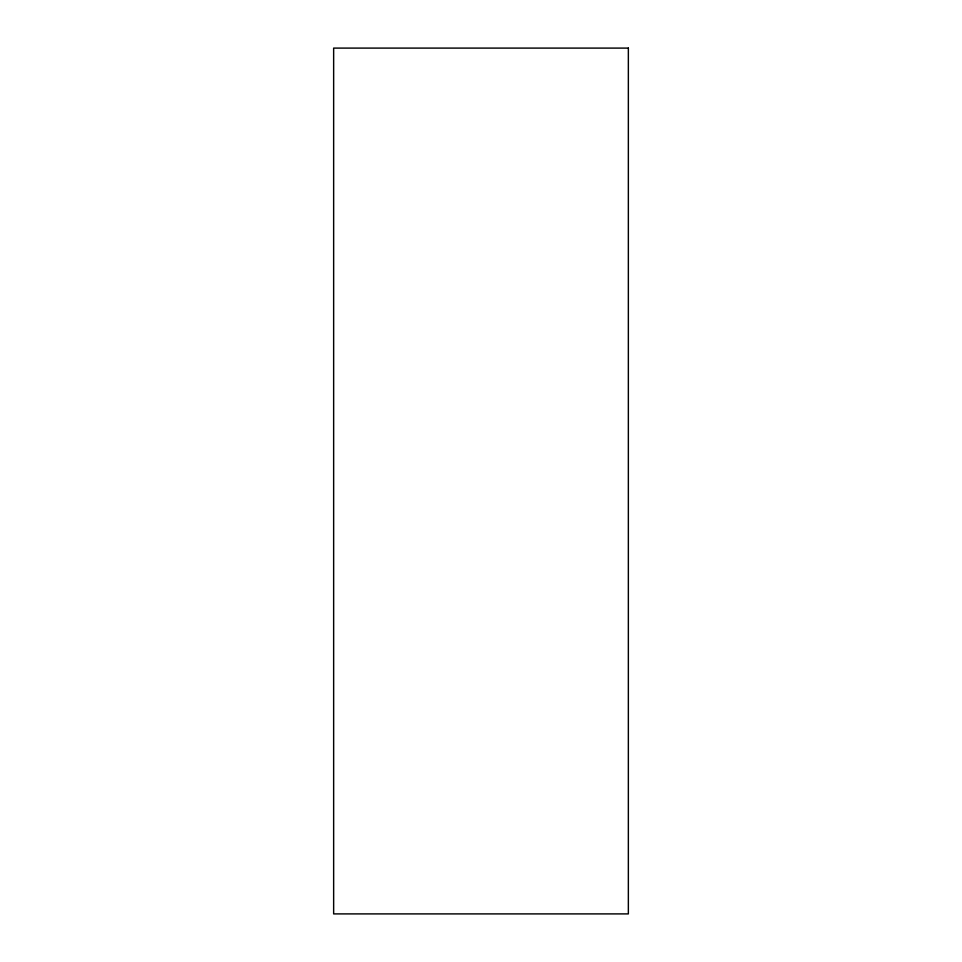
<?xml version="1.0" encoding="UTF-8"?>
<svg xmlns="http://www.w3.org/2000/svg" width="962" height="962" viewBox="0 0 962 962"><rect width="100%" height="100%" fill="white"/><g stroke="black" fill="none" stroke-linecap="round" stroke-linejoin="round"><path stroke-width="1.44" d="M628.354 48.1L333.646 48.1L333.646 913.9L628.354 913.9L628.354 48.1"/></g></svg>
